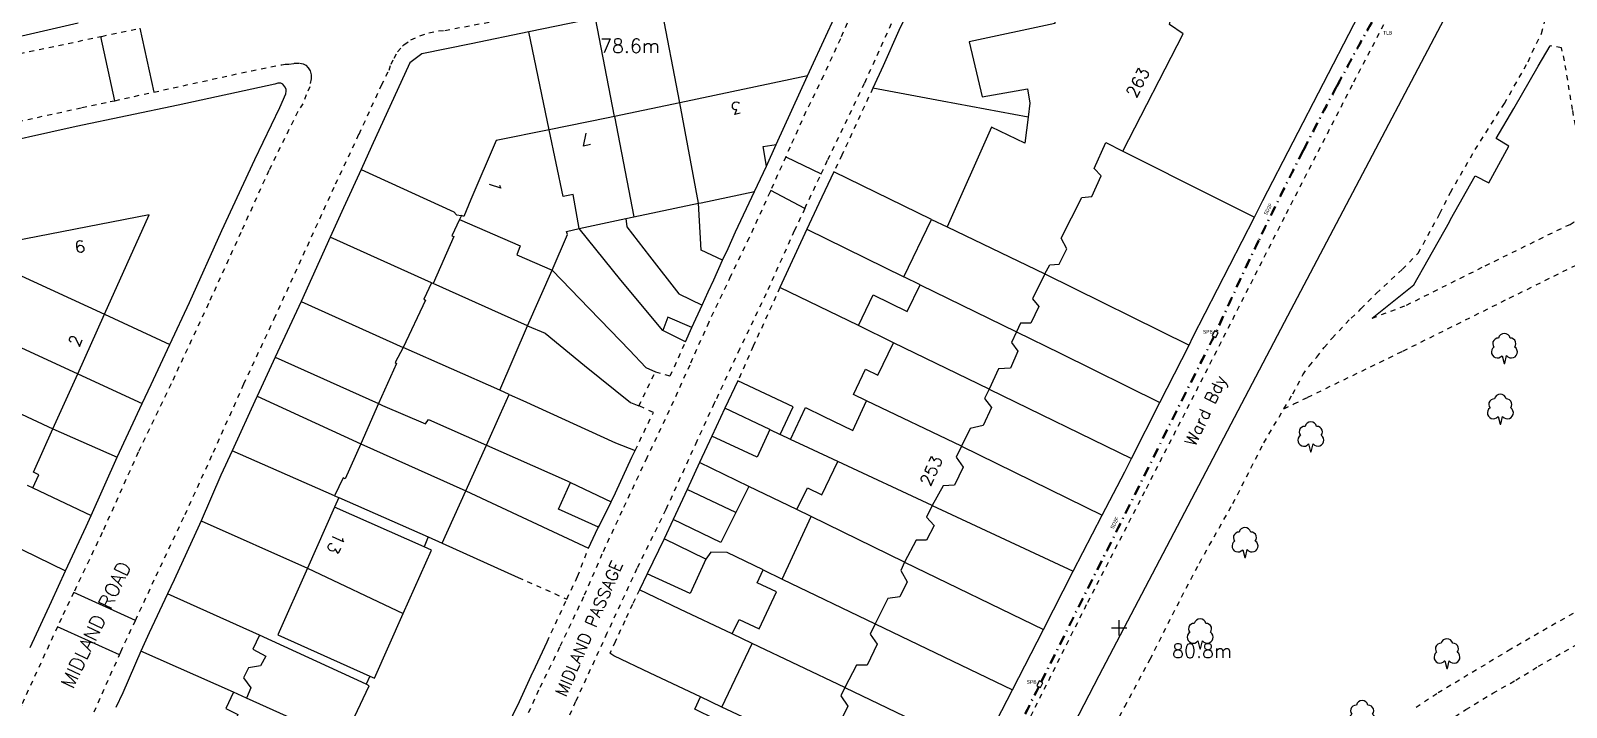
# Model space of a CAD drawing. Extents: x 428500 to 429165, y 435000 to 435500.
# Drawn here: x 428773.7 to 428927.6, y 435340.6 to 435408.4 of the extents above; entities that cross this region are included whole.
import ezdxf

# ---------------------------------------------------------------- set-up
doc = ezdxf.new("R2010")
doc.units = 0
doc.linetypes.add('DASHDOT1', pattern=[2, 1, -0.5, 0, -0.5])
doc.linetypes.add('DASHEDLINE', pattern=[1, 0.5, -0.5])
doc.layers.get('0').update_dxf_attribs({"color": 222})
for name, color, linetype in [('du-EXISTINGTEXT', 181, 'Continuous'), ('du-UTMCBOX', 40, 'Continuous'), ('du-UTMCDUCT-F2', 40, 'DASHDOT1'), ('du-UTMCTEXT', 40, 'Continuous'), ('os_Block', 7, 'Continuous'), ('OS_LINE - Boundary', 8, 'Continuous'), ('OS_LINE - Building Division', 8, 'Continuous'), ('OS_LINE - Building Outline', 7, 'Continuous'), ('OS_LINE - Default', 8, 'Continuous'), ('OS_LINE - Edge', 8, 'DASHEDLINE'), ('OS_LINE - Property Closing', 8, 'DASHEDLINE'), ('OS_LINE - Road Or Track', 8, 'DASHEDLINE'), ('OS_LINE - Traffic Calming', 8, 'Continuous'), ('OS_PT - Spot Height', 8, 'Continuous'), ('OS_PT - Vegetation', 8, 'Continuous'), ('OS_TEXT - Administrative', 4, 'Continuous'), ('OS_TEXT - Building or Structure', 4, 'Continuous'), ('OS_TEXT - Height', 4, 'Continuous'), ('OS_TEXT - Road', 4, 'Continuous')]:
    doc.layers.add(name, color=color, linetype=linetype)
doc.styles.add('AutoTextStyle-2', font='')
doc.styles.get('AutoTextStyle-2').set_extended_font_data('romans-shx')

# ---------------------------------------------------------------- blocks, each defined once
blk = doc.blocks.new('positionedNonconiferousTreeSymbol_#669966')
blk.add_lwpolyline([(-1.074, 0.097), (-1.21, -0.031), (-1.299, -0.194), (-1.334, -0.377), (-1.312, -0.561), (-1.233, -0.73), (-1.106, -0.866), (-0.944, -0.957), (-0.761, -0.993), (-0.576, -0.972), (-0.407, -0.894), (-0.27, -0.768), (-0.269, -0.765), (-0.068, -1.539), (0.012, -1.539), (0.193, -0.756), (0.193, -0.756), (0.329, -0.887), (0.499, -0.969), (0.685, -0.993), (0.87, -0.959), (1.036, -0.869), (1.164, -0.731), (1.244, -0.561), (1.267, -0.374), (1.23, -0.189), (1.138, -0.025), (0.999, 0.102), (1.087, 0.259), (1.119, 0.436), (1.094, 0.615), (1.012, 0.775), (0.883, 0.901), (0.72, 0.979), (0.541, 1), (0.541, 1), (0.464, 1.184), (0.331, 1.331), (0.156, 1.427), (-0.04, 1.461), (-0.236, 1.427), (-0.411, 1.331), (-0.544, 1.184), (-0.621, 1), (-0.801, 0.978), (-0.964, 0.9), (-1.093, 0.773), (-1.175, 0.611), (-1.199, 0.431), (-1.164, 0.254), (-1.074, 0.097)])
blk = doc.blocks.new('spotHeightSymbol_#FF0000')
for points in [[(-0.775, 0), (0.775, 0)], [(0, -0.775), (0, 0.775)]]:
    blk.add_lwpolyline(points)
blk = doc.blocks.new('se2835se')
at = {"layer": 'OS_LINE - Boundary'}
blk.add_lwpolyline([(428715.233, 435000), (428719.674, 435008.665), (428743.487, 435055.655), (428779.682, 435131.22), (428815.718, 435204.722), (428832.863, 435240.282), (428848.739, 435279.652), (428868.741, 435320.451), (428880.806, 435343.787), (428899.38, 435379.188), (428921.605, 435421.416), (428937.268, 435414.537), (428938.062, 435414.06), (428961.345, 435400.778), (428966.055, 435401.784), (428971.029, 435405.699), (428979.231, 435411.52), (428976.6, 435414.85), (428975.54, 435416.16), (428978.13, 435418.08), (428986.08, 435423.98), (428993.201, 435429.142), (429000, 435420.81)], dxfattribs=at)
at = {"layer": 'OS_LINE - Building Division'}
for points in [[(428840.64, 435391.12), (428838.77, 435401.19)], [(428832.2, 435399.8), (428834.15, 435389.75)], [(428828.66, 435388.57), (428828.05, 435392), (428827.05, 435391.8), (428825.67, 435398.48)], [(428816.66, 435389.49), (428822.75, 435386.85), (428822.4, 435385.95), (428825.94, 435384.41)], [(428865.55, 435388.75), (428875.35, 435384.05)], [(428772.29, 435384.03), (428781.07, 435379.99)], [(428823.48, 435378.83), (428814.04, 435383.07)], [(428862.85, 435382.93), (428872.5, 435378.24)], [(428769.63, 435378.05), (428778.39, 435374.01)], [(428820.71, 435372.37), (428811.03, 435376.67)], [(428869.76, 435372.48), (428860.19, 435377.13)], [(428767.017, 435372.629), (428775.9, 435368.5)], [(428808.56, 435371.03), (428808.95, 435370.85), (428813.25, 435369), (428813.55, 435369.45), (428819.37, 435366.88)], [(428847.79, 435368.43), (428843.27, 435370.57)], [(428866.98, 435366.76), (428857.48, 435371.31)], [(428806.76, 435366.99), (428817.3, 435362.28)], [(428864.05, 435360.8), (428854.59, 435365.23)], [(428861.28, 435355.15), (428851.93, 435359.7)], [(428801.42, 435354.54), (428811.03, 435349.98)], [(428849.01, 435353.43), (428858.35, 435348.95)], [(428855.28, 435342.58), (428846.02, 435346.99)], [(428804.98, 435337.15), (428795.3, 435341.51)], [(428852.27, 435336.25), (428842.96, 435340.61)]]:
    blk.add_lwpolyline(points, dxfattribs=at)
at = {"layer": 'OS_LINE - Building Outline'}
for points in [[(428883.15, 435396.35), (428889.2, 435408.1), (428887.85, 435409.05), (428888.05, 435409.95), (428885.95, 435411.2), (428885.35, 435410.4), (428884.3, 435410.75), (428881.3, 435410.15), (428880.8, 435412.55), (428876.05, 435411.6), (428876.35, 435409.15), (428867.75, 435407.3), (428869.05, 435401.8), (428873.6, 435402.6), (428873.85, 435401.15), (428873.68, 435399.76)], [(428851.55, 435403.9), (428838.77, 435401.19)], [(428848.4, 435397), (428851.55, 435403.9)], [(428838.77, 435401.19), (428832.2, 435399.8)], [(428832.2, 435399.8), (428831.4, 435399.65), (428825.67, 435398.48)], [(428873.68, 435399.76), (428873.35, 435397.15), (428870, 435398.75), (428865.55, 435388.75)], [(428825.67, 435398.48), (428820.35, 435397.4), (428817.8, 435391.5), (428817.1, 435389.8), (428816.85, 435389.9)], [(428847.45, 435394.85), (428847.1, 435396.8), (428848.4, 435397)], [(428875.35, 435384.05), (428875.85, 435384.95), (428876.8, 435385), (428877.55, 435386.55), (428877, 435387.6), (428879.05, 435391.7), (428880.05, 435391.8), (428881, 435393.85), (428880.3, 435394.6), (428881.45, 435397.2), (428883.15, 435396.35)], [(428846.25, 435392.3), (428847.45, 435394.85)], [(428840.64, 435391.12), (428840.89, 435391.17), (428846.25, 435392.3)], [(428834.15, 435389.75), (428840.64, 435391.12)], [(428781.07, 435379.99), (428785.55, 435389.95), (428770.6, 435387.05)], [(428816.66, 435389.49), (428815.9, 435387.85), (428816.1, 435387.8), (428814.04, 435383.07)], [(428816.85, 435389.9), (428816.66, 435389.49)], [(428825.94, 435384.41), (428827.5, 435388), (428827.4, 435388.3), (428828.66, 435388.57)], [(428828.66, 435388.57), (428833.35, 435389.58)], [(428833.35, 435389.58), (428834.15, 435389.75)], [(428861.201, 435383.732), (428864, 435389.5)], [(428864, 435389.5), (428865.55, 435388.75)], [(428823.48, 435378.83), (428825.94, 435384.41)], [(428875.35, 435384.05), (428874.1, 435381.55), (428874.75, 435380.75), (428873.95, 435379.1), (428872.9, 435379.1), (428872.5, 435378.24)], [(428813.85, 435383.15), (428813.1, 435381.5), (428813.25, 435381.4), (428811.03, 435376.67)], [(428814.04, 435383.07), (428813.85, 435383.15)], [(428856.65, 435378.85), (428858.15, 435381.95), (428861.55, 435380.25), (428862.85, 435382.93)], [(428862.85, 435382.93), (428861.201, 435383.732)], [(428778.39, 435374.01), (428781.07, 435379.99)], [(428820.71, 435372.37), (428823.48, 435378.83)], [(428860.19, 435377.13), (428856.65, 435378.85)], [(428872.5, 435378.24), (428872, 435377.15), (428872.65, 435376.3), (428871.9, 435374.6), (428870.7, 435374.5), (428869.76, 435372.48)], [(428811.03, 435376.67), (428810.2, 435375.15), (428810.35, 435375.05), (428808.56, 435371.03)], [(428857.48, 435371.31), (428856.15, 435371.95), (428856.751, 435373.2), (428857.368, 435374.483), (428858.601, 435373.88), (428860.19, 435377.13)], [(428775.9, 435368.5), (428778.39, 435374.01)], [(428844.574, 435373.324), (428843.27, 435370.57)], [(428848.815, 435367.944), (428850.12, 435370.698), (428844.574, 435373.324)], [(428819.37, 435366.88), (428820.75, 435369.95), (428821.65, 435371.951)], [(428821.65, 435371.951), (428820.71, 435372.37)], [(428869.76, 435372.48), (428869.3, 435371.55), (428870, 435370.65), (428869.15, 435368.85), (428867.85, 435368.55), (428866.98, 435366.76)], [(428808.56, 435371.03), (428806.76, 435366.99)], [(428849.861, 435367.438), (428851.361, 435370.638), (428853.14, 435369.779), (428856.1, 435368.35), (428857.48, 435371.31)], [(428773.9, 435362.6), (428774.5, 435363.9), (428773.95, 435364.15), (428775.9, 435368.5)], [(428847.79, 435368.43), (428848.815, 435367.944)], [(428854.59, 435365.23), (428851.651, 435366.602), (428849.861, 435367.438)], [(428806.76, 435366.99), (428805.2, 435363.5), (428805, 435363.6), (428804.15, 435361.8)], [(428817.3, 435362.28), (428819.37, 435366.88)], [(428866.98, 435366.76), (428866.45, 435365.65), (428867.15, 435364.65), (428866.3, 435362.85), (428865.15, 435362.8), (428864.05, 435360.8)], [(428850.5, 435360.4), (428851.55, 435362.6), (428853, 435361.9), (428854.59, 435365.23)], [(428773.33, 435362.86), (428773.9, 435362.6)], [(428804.15, 435361.8), (428804.56, 435361.62)], [(428804.56, 435361.62), (428813.52, 435357.66)], [(428814.93, 435357.03), (428817.3, 435362.28)], [(428804.13, 435360.65), (428801.42, 435354.54)], [(428813.11, 435356.68), (428804.13, 435360.65)], [(428849.01, 435353.43), (428851.93, 435359.7)], [(428851.93, 435359.7), (428850.5, 435360.4)], [(428864.05, 435360.8), (428863.5, 435359.65), (428864.25, 435358.8), (428863.5, 435357.35), (428862.45, 435357.35), (428861.28, 435355.15)], [(428811.03, 435349.98), (428813.85, 435356.35), (428813.11, 435356.68)], [(428813.52, 435357.66), (428814.93, 435357.03)], [(428861.28, 435355.15), (428860.9, 435354.3), (428861.55, 435353.15), (428860.8, 435351.65), (428859.6, 435351.5), (428858.35, 435348.95)], [(428801.42, 435354.54), (428798.45, 435347.85), (428807.68, 435343.71)], [(428844, 435347.95), (428844.7, 435349.4), (428846.7, 435348.45), (428848.45, 435352.15), (428846.5, 435353.05), (428847.1, 435354.35)], [(428847.1, 435354.35), (428849.01, 435353.43)], [(428807.68, 435343.71), (428808.15, 435343.5), (428811.03, 435349.98)], [(428858.35, 435348.95), (428857.85, 435347.9), (428858.55, 435346.9), (428857.55, 435344.8), (428856.45, 435344.8), (428855.28, 435342.58)], [(428796.6, 435347.8), (428795.95, 435346.4), (428797.25, 435345.7), (428796.7, 435344.75), (428795.5, 435344.55), (428795, 435343.55), (428795.75, 435342.55), (428795.3, 435341.51)], [(428807.3, 435342.89), (428796.6, 435347.8)], [(428842.96, 435340.61), (428846.02, 435346.99)], [(428846.02, 435346.99), (428844, 435347.95)], [(428804.98, 435337.15), (428807.6, 435342.75), (428807.3, 435342.89)], [(428855.28, 435342.58), (428854.9, 435341.75), (428855.6, 435340.7), (428854.5, 435338.45), (428853.35, 435338.4), (428852.27, 435336.25)], [(428794, 435342.09), (428793.25, 435340.45), (428794.45, 435339.85), (428794.1, 435339.1), (428792.9, 435338.85), (428792.5, 435337.9), (428793.2, 435336.95), (428792.71, 435335.88)], [(428795.3, 435341.51), (428794, 435342.09)], [(428839.94, 435334.28), (428842.3, 435339.4), (428840.25, 435340.4), (428840.82, 435341.62)], [(428842.96, 435340.61), (428840.82, 435341.62)]]:
    blk.add_lwpolyline(points, dxfattribs=at)
at = {"layer": 'OS_LINE - Default'}
for points in [[(428896.35, 435389.73), (428897.2, 435391.4), (428903.3, 435403.15), (428909.35, 435414.95), (428915.45, 435426.8), (428914.3, 435427.4), (428899.15, 435424.15), (428879.9, 435420), (428864.7, 435416.7), (428860.7, 435408.45), (428859.15, 435404.9), (428858.1, 435402.65)], [(428851.55, 435403.9), (428853.6, 435408.3), (428854.9, 435411.1), (428855.45, 435412.2), (428856.1, 435413.55), (428855.6, 435414.25), (428854.8, 435414.85), (428844, 435412.6), (428836.85, 435411.06)], [(428838.77, 435401.19), (428836.85, 435411.06)], [(428771.5, 435407.61), (428778.44, 435409.2)], [(428830.29, 435409.66), (428823.61, 435408.29)], [(428832.2, 435399.8), (428830.29, 435409.66)], [(428823.61, 435408.29), (428817.85, 435407.1), (428812.9, 435406.1), (428811.7, 435405.2), (428807.85, 435396.8), (428806.8, 435394.5)], [(428825.67, 435398.48), (428825.3, 435400.25), (428823.61, 435408.29)], [(428908.15, 435379.6), (428912.35, 435382.95), (428913.78, 435385.48), (428915.9, 435389.25), (428916.03, 435389.48), (428918.5, 435393.85), (428919.85, 435393.15), (428921.85, 435396.85), (428920.6, 435397.6), (428922.36, 435400.63), (428924.82, 435404.86), (428926, 435406.9)], [(428787.62, 435376.94), (428789.6, 435381.15), (428792.85, 435388.4), (428796.15, 435395.5), (428798.65, 435400.7), (428799.25, 435402.1), (428799.3, 435402.35), (428799.3, 435402.55), (428799.15, 435402.8), (428798.95, 435403.05), (428798.75, 435403.15), (428798.45, 435403.15), (428798.15, 435403.05), (428788.45, 435400.95), (428778.25, 435398.8), (428768.33, 435396.62)], [(428873.68, 435399.76), (428865.05, 435401.35), (428858.1, 435402.65)], [(428847.45, 435394.85), (428848.4, 435397)], [(428883.15, 435396.35), (428892.3, 435391.75), (428896.35, 435389.73)], [(428806.8, 435394.5), (428805.05, 435390.65), (428803.71, 435387.72)], [(428806.8, 435394.5), (428816.1, 435390.25), (428816.35, 435389.95), (428816.85, 435389.9)], [(428854.2, 435394.25), (428852.7, 435391.1), (428851.47, 435388.53)], [(428864, 435389.5), (428854.2, 435394.25)], [(428843.04, 435385.4), (428843.59, 435386.58), (428844.35, 435388.25), (428846.25, 435392.3)], [(428843.04, 435385.4), (428840.9, 435386.4), (428840.64, 435391.12)], [(428837.05, 435378.35), (428832.85, 435383.4), (428828.66, 435388.57)], [(428833.35, 435389.58), (428833.45, 435388.75), (428835.7, 435385.8), (428838.65, 435382.05), (428840.98, 435380.89)], [(428889.8, 435376.9), (428890.2, 435377.7), (428896.35, 435389.73)], [(428803.71, 435387.72), (428800.78, 435381.28)], [(428813.85, 435383.15), (428803.71, 435387.72)], [(428851.47, 435388.53), (428848.79, 435382.67)], [(428851.47, 435388.53), (428861.201, 435383.732)], [(428825.94, 435384.41), (428829.65, 435380.55), (428831.8, 435378.35), (428833.7, 435376.4), (428835.35, 435374.65), (428836.3, 435374.2)], [(428840.98, 435380.89), (428841.59, 435382.23), (428842.15, 435383.45), (428843.04, 435385.4)], [(428875.35, 435384.05), (428889.8, 435376.9)], [(428856.65, 435378.85), (428848.79, 435382.67)], [(428800.78, 435381.28), (428799.4, 435378.25), (428798.19, 435375.68)], [(428800.78, 435381.28), (428811.03, 435376.67)], [(428839.95, 435378.65), (428840.98, 435380.89)], [(428781.07, 435379.99), (428787.62, 435376.94)], [(428839.95, 435378.65), (428837.55, 435379.7), (428837.05, 435378.35)], [(428823.48, 435378.83), (428825.25, 435378.1), (428829.2, 435374.85), (428833.8, 435371.15), (428834.65, 435370.8)], [(428839.32, 435377.24), (428837.05, 435378.35)], [(428839.32, 435377.24), (428839.95, 435378.65)], [(428872.5, 435378.24), (428876.9, 435376.1), (428886.87, 435371.14)], [(428784.86, 435371.04), (428785.75, 435372.95), (428787.62, 435376.94)], [(428886.87, 435371.14), (428889.8, 435376.9)], [(428798.19, 435375.68), (428796.37, 435371.79)], [(428798.19, 435375.68), (428808.56, 435371.03)], [(428778.39, 435374.01), (428784.86, 435371.04)], [(428796.37, 435371.79), (428796.3, 435371.65), (428793.87, 435366.31)], [(428796.37, 435371.79), (428806.76, 435366.99)], [(428821.65, 435371.951), (428823, 435371.35), (428832.3, 435367.1), (428834.28, 435366.33)], [(428869.76, 435372.48), (428884.02, 435365.52)], [(428782.35, 435365.65), (428784.86, 435371.04)], [(428843.27, 435370.57), (428841.97, 435367.77)], [(428884.02, 435365.52), (428886.87, 435371.14)], [(428775.9, 435368.5), (428782.35, 435365.65)], [(428841.97, 435367.77), (428840.74, 435365.11)], [(428847.79, 435368.43), (428846.5, 435365.65), (428841.97, 435367.77)], [(428849.861, 435367.438), (428848.815, 435367.944)], [(428779.74, 435359.8), (428782.35, 435365.65)], [(428793.87, 435366.31), (428792.75, 435363.85), (428790.77, 435359.29)], [(428804.15, 435361.8), (428793.87, 435366.31)], [(428819.37, 435366.88), (428822.25, 435365.6), (428827.45, 435363.3), (428827.81, 435363.13)], [(428831.86, 435361.19), (428832.3, 435362.1), (428833.95, 435365.65), (428834.28, 435366.33)], [(428866.98, 435366.76), (428881.1, 435359.85)], [(428881.1, 435359.85), (428883.35, 435364.2), (428884.02, 435365.52)], [(428840.74, 435365.11), (428839.49, 435362.41)], [(428845.68, 435362.71), (428840.74, 435365.11)], [(428773.9, 435362.6), (428779.74, 435359.8)], [(428830.61, 435358.65), (428826.6, 435360.45), (428827.81, 435363.13)], [(428827.81, 435363.13), (428831.86, 435361.19)], [(428839.49, 435362.41), (428838.1, 435359.4)], [(428844.37, 435360.11), (428839.49, 435362.41)], [(428845.68, 435362.71), (428844.37, 435360.11)], [(428850.5, 435360.4), (428845.68, 435362.71)], [(428804.56, 435361.62), (428804.13, 435360.65)], [(428817.3, 435362.28), (428829.6, 435356.55)], [(428830.61, 435358.65), (428830.7, 435358.8), (428831.86, 435361.19)], [(428777.18, 435354.26), (428779.25, 435358.7), (428779.74, 435359.8)], [(428838.1, 435359.4), (428837.17, 435357.47)], [(428844.37, 435360.11), (428842.85, 435357.1), (428838.1, 435359.4)], [(428864.05, 435360.8), (428878.2, 435354.22)], [(428878.2, 435354.22), (428881.1, 435359.85)], [(428790.77, 435359.29), (428790.6, 435358.9), (428788.05, 435353.35), (428787.39, 435351.95)], [(428790.77, 435359.29), (428801.42, 435354.54)], [(428829.6, 435356.55), (428830.55, 435358.55), (428830.61, 435358.65)], [(428771.41, 435357.07), (428777.18, 435354.26)], [(428813.52, 435357.66), (428813.11, 435356.68)], [(428814.93, 435357.03), (428822.546, 435353.602)], [(428837.17, 435357.47), (428835.49, 435353.98)], [(428841.35, 435355.45), (428837.17, 435357.47)], [(428841.35, 435355.45), (428839.8, 435352), (428835.49, 435353.98)], [(428847.1, 435354.35), (428843.5, 435356.1), (428841.85, 435356.15), (428841.35, 435355.45)], [(428861.28, 435355.15), (428875.21, 435348.4)], [(428773.62, 435346.57), (428775.75, 435351.2), (428777.18, 435354.26)], [(428835.49, 435353.98), (428834.7, 435352.35)], [(428875.21, 435348.4), (428878.2, 435354.22)], [(428787.39, 435351.95), (428785.55, 435348.05), (428784.73, 435346.2)], [(428796.6, 435347.8), (428787.39, 435351.95)], [(428844, 435347.95), (428838.74, 435350.42), (428834.7, 435352.35)], [(428858.35, 435348.95), (428872.1, 435342.35)], [(428818.14, 435331.23), (428818.9, 435332.87), (428820.77, 435337.04), (428820.806, 435337.12), (428822.15, 435340.1), (428822.5, 435340.8), (428824.03, 435344.09), (428824.056, 435344.146), (428825.45, 435347.15)], [(428872.1, 435342.35), (428875.21, 435348.4)], [(428784.73, 435346.2), (428782.9, 435342.05), (428782.22, 435340.56)], [(428794, 435342.09), (428784.73, 435346.2)], [(428840.82, 435341.62), (428835.78, 435344.02), (428832.15, 435345.75), (428831.75, 435346)], [(428807.68, 435343.71), (428807.3, 435342.89)], [(428855.28, 435342.58), (428868.86, 435336.05)], [(428868.86, 435336.05), (428872.1, 435342.35)]]:
    blk.add_lwpolyline(points, dxfattribs=at)
at = {"layer": 'OS_LINE - Edge'}
for points in [[(428908.15, 435379.6), (428911.6, 435380.9), (428919.5, 435384.85), (428927.75, 435388.9), (428928, 435389), (428928.5, 435389.3), (428929, 435389.75), (428929.3, 435390.05), (428929.55, 435390.45), (428929.65, 435390.75), (428929.75, 435391.1), (428929.75, 435391.55), (428929.7, 435392.65), (428929.1, 435396), (428928.25, 435400.5), (428927.45, 435405.4), (428927.15, 435406.7)], [(428927.15, 435406.7), (428926, 435406.9)], [(428858.1, 435402.65), (428855, 435395.95), (428854.2, 435394.25)], [(428901.713, 435371.671), (428911.25, 435376.3), (428921.9, 435381.6), (428930.4, 435385.8), (428931.15, 435386.25), (428931.65, 435386.4), (428932, 435386.45), (428932.3, 435386.4), (428932.55, 435386.3), (428932.8, 435386.15), (428933, 435385.95), (428933.2, 435385.7), (428933.55, 435385.08), (428934.38, 435379.85)], [(428848.79, 435382.67), (428846.11, 435376.78), (428844.574, 435373.324)], [(428836.3, 435374.2), (428837.8, 435373.8), (428839.32, 435377.24)], [(428834.65, 435370.8), (428836.3, 435374.2)], [(428899.32, 435370.51), (428900.317, 435370.994), (428901.713, 435371.671)], [(428834.28, 435366.33), (428836.1, 435370.15), (428834.65, 435370.8)], [(428930.9, 435351.5), (428922.05, 435346.4), (428914.65, 435341.95), (428912.55, 435340.55)], [(428827.43, 435351.43), (428828.5, 435353.7), (428829.6, 435356.55)], [(428834.7, 435352.35), (428834, 435350.9), (428833.24, 435349.25), (428832.28, 435347.16), (428831.75, 435346)], [(428825.45, 435347.15), (428827.43, 435351.43)], [(428888.131, 435304.334), (428889.7, 435307.5), (428890.6, 435309.4), (428891.6, 435311.3), (428892.6, 435312.95), (428893.6, 435314.55), (428894.55, 435316.15), (428895.45, 435317.7), (428896.9, 435319.95), (428899.75, 435323.9), (428901.15, 435325.6), (428902.85, 435327.45), (428904.5, 435329.3), (428906.05, 435330.95), (428907.6, 435332.55), (428909.4, 435334.25), (428911.3, 435335.9), (428913, 435337.25), (428914.8, 435338.55), (428917.55, 435340.35), (428920.25, 435342), (428922.55, 435343.3), (428924.85, 435344.7), (428929.7, 435347.45)]]:
    blk.add_lwpolyline(points, dxfattribs=at)
at = {"layer": 'OS_LINE - Property Closing'}
blk.add_lwpolyline([(428822.546, 435353.602), (428827.43, 435351.43)], dxfattribs=at)
at = {"layer": 'OS_LINE - Road Or Track'}
for points in [[(428917.15, 435424.1), (428906.15, 435402.95), (428899.35, 435389.7), (428892.55, 435376.3), (428885.35, 435362.2), (428879.5, 435350.85), (428873.4, 435338.65)], [(428852.93, 435394.08), (428853.6, 435395.5), (428857.3, 435403.2), (428860.3, 435409.85), (428862.9, 435415.45), (428863.3, 435416.1), (428863.6, 435416.75), (428863.9, 435417.3), (428864.2, 435417.8), (428864.7, 435418.3), (428864.95, 435418.47)], [(428857.3, 435416.55), (428857.5, 435416.25), (428857.7, 435415.9), (428857.85, 435415.6), (428857.95, 435415.1), (428857.95, 435414.6), (428856.35, 435411), (428854.85, 435407.6), (428853.15, 435403.9), (428851.4, 435400.3), (428849.8, 435396.75), (428849.37, 435395.78)], [(428899.32, 435370.51), (428900.2, 435372), (428901.2, 435373.9), (428901.85, 435374.8), (428902.6, 435375.7), (428903.35, 435376.65), (428904.15, 435377.6), (428906.05, 435379.6), (428906.86, 435380.33), (428907.03, 435380.53), (428908.6, 435382.1), (428911.2, 435384.5), (428912.78, 435386.12), (428914.85, 435389.9), (428914.95, 435390.1), (428916, 435392.2), (428918.5, 435396.5), (428921.42, 435401.13), (428923.8, 435405.3), (428924.2, 435406.25), (428925.15, 435408.15), (428925.65, 435410.1)], [(428810.95, 435406.85), (428811.1, 435407), (428811.8, 435407.5), (428812.7, 435407.9), (428813.6, 435408.2), (428814.55, 435408.4), (428815.2, 435408.45), (428820.55, 435409.45), (428831.3, 435411.65), (428835.05, 435412.49)], [(428780.71, 435407.83), (428780.8, 435407.85), (428784.63, 435408.67)], [(428763.55, 435404.19), (428770.6, 435405.7), (428780.71, 435407.83)], [(428784.17, 435349.29), (428786.25, 435353.75), (428789.15, 435359.9), (428792, 435366.15), (428795.05, 435373), (428798.1, 435379.55), (428804.25, 435393.05), (428806.6, 435398.05), (428808.85, 435402.95), (428809.6, 435404.45), (428809.8, 435405.05), (428810.1, 435405.65), (428810.45, 435406.3), (428810.95, 435406.85)], [(428801.5, 435404.7), (428801.7, 435404.4), (428801.8, 435404), (428801.8, 435403.6), (428801.65, 435402.8), (428801.3, 435402), (428800.95, 435401.1), (428800.45, 435400.3), (428797.55, 435394.4), (428794.75, 435388.2), (428791.5, 435381.05), (428787.75, 435373), (428784.45, 435366.15), (428780.85, 435358.1), (428777.99, 435352.1)], [(428786.02, 435402.26), (428795.8, 435404.4), (428798.85, 435405), (428799.2, 435405.05), (428799.55, 435405.05), (428800.1, 435405.15), (428800.65, 435405.15), (428801, 435405.1), (428801.25, 435404.95), (428801.5, 435404.7)], [(428764.9, 435397.3), (428765.35, 435397.65), (428765.85, 435397.9), (428766.5, 435398.1), (428766.7, 435398.1), (428772.4, 435399.3), (428778.8, 435400.7), (428781.65, 435401.31), (428781.85, 435401.34), (428782.11, 435401.4)], [(428782.11, 435401.4), (428786.02, 435402.26)], [(428849.37, 435395.78), (428847.87, 435392.4)], [(428851.29, 435390.59), (428852.93, 435394.08)], [(428847.87, 435392.4), (428847.8, 435392.25), (428845.7, 435387.65), (428843.85, 435383.8), (428841.65, 435379.2), (428839.75, 435374.9), (428837.7, 435370.35), (428835.45, 435365.6), (428832.95, 435360.25), (428830.95, 435355.95), (428829.1, 435351.65), (428826.7, 435346.6), (428824.6, 435342.3), (428822.6, 435337.9), (428820.6, 435333.6), (428818.1, 435328.05), (428816.15, 435323.75), (428813.95, 435319.2), (428812, 435314.95), (428810.92, 435312.54)], [(428851.29, 435390.59), (428850.23, 435388.35), (428847.4, 435382.05), (428844.75, 435376.5), (428842.31, 435371.29), (428842.19, 435371.06), (428840.45, 435367.25), (428837.35, 435360.4), (428834.45, 435354.5), (428831.45, 435348), (428828.3, 435341.15), (428825.6, 435335.2), (428822.05, 435327.75), (428818.9, 435320.7), (428815.85, 435314.05), (428814.44, 435310.94)], [(428849.4, 435270.32), (428849.95, 435271.55), (428852.45, 435277.25), (428855.1, 435282.7), (428857.85, 435288.55), (428861.55, 435296.5), (428864.7, 435302.75), (428867.9, 435309.4), (428871, 435315.9), (428874.85, 435323.7), (428877.35, 435328.75), (428880.05, 435334.35), (428883.35, 435340.65), (428885.9, 435345.4), (428888.6, 435350.75), (428890.85, 435355.05), (428894.2, 435361), (428897.3, 435367.1), (428899.32, 435370.51)], [(428777.99, 435352.1), (428776.75, 435349.5), (428776.36, 435348.66)], [(428776.36, 435348.66), (428772.75, 435340.8), (428769.6, 435333.7), (428767.7, 435329.8), (428767.55, 435329.5), (428767.35, 435329.2), (428766.75, 435328.5)], [(428782.57, 435345.85), (428782.7, 435346.15), (428784.17, 435349.29)], [(428773.37, 435325.52), (428773.45, 435325.7), (428776.5, 435332.5), (428779.65, 435339.2), (428782.57, 435345.85)]]:
    blk.add_lwpolyline(points, dxfattribs=at)
at = {"layer": 'OS_LINE - Traffic Calming'}
for points in [[(428784.63, 435408.67), (428786.02, 435402.26)], [(428782.11, 435401.4), (428780.71, 435407.83)], [(428849.37, 435395.78), (428852.93, 435394.08)], [(428851.29, 435390.59), (428847.87, 435392.4)], [(428784.17, 435349.29), (428777.99, 435352.1)], [(428782.57, 435345.85), (428776.36, 435348.66)]]:
    blk.add_lwpolyline(points, dxfattribs=at)
at = {"layer": 'OS_PT - Spot Height'}
blk.add_blockref('spotHeightSymbol_#FF0000', (428882.8, 435348.55), dxfattribs=at)
at = {"layer": 'OS_PT - Vegetation'}
for p in [(428921.45, 435376.6), (428921.05, 435370.5), (428902.05, 435367.75), (428895.45, 435357.15), (428890.95, 435348), (428915.7, 435346), (428907.2, 435339.8)]:
    blk.add_blockref('positionedNonconiferousTreeSymbol_#669966', p, dxfattribs=at)
at = {"layer": 'OS_TEXT - Administrative', "insert": (428890.04, 435366.83), "char_height": 1.2, "attachment_point": 4, "rotation": 65, "style": 'AutoTextStyle-2'}
blk.add_mtext('Ward\\~Bdy', dxfattribs=at)
at = {"layer": 'OS_TEXT - Building or Structure', "char_height": 1.2, "attachment_point": 8, "style": 'AutoTextStyle-2'}
for s, insert, rotation in [('263', (428885.2, 435402.95), 62.5), ('3', (428844.3, 435401.25), 192.7), ('7', (428829.2, 435398.1), 192.7), ('1', (428819.7, 435393.05), 251.6), ('9', (428778.5, 435387.35), 190.4), ('2', (428778.7, 435377.1), 66.2), ('253', (428864.5, 435364.05), 65), ('13', (428803.75, 435357.25), 245.5)]:
    blk.add_mtext(s, dxfattribs=dict(at, insert=insert, rotation=rotation))
at = {"layer": 'OS_TEXT - Height', "char_height": 1.4, "style": 'AutoTextStyle-2'}
for s, insert, attachment_point in [('78.6m', (428836.75, 435406.2), 9), ('80.8m', (428888.1, 435346.95), 1)]:
    blk.add_mtext(s, dxfattribs=dict(at, insert=insert, attachment_point=attachment_point))
at = {"layer": 'OS_TEXT - Road', "attachment_point": 5, "style": 'AutoTextStyle-2'}
for s, insert, char_height, rotation in [('MIDLAND\\~ROAD', (428780.2, 435348.85), 1.4, 64.6), ('MIDLAND\\~PASSAGE', (428829.65, 435348.5), 1.2, 66.7)]:
    blk.add_mtext(s, dxfattribs=dict(at, insert=insert, char_height=char_height, rotation=rotation))
blk = doc.blocks.new('SPB')
at = {"flags": 128}
blk.add_lwpolyline([(-0.275, 0.2), (-0.275, -0.2), (0.275, -0.2), (0.275, 0.2)], close=True, dxfattribs=at)

msp = doc.modelspace()

# ---------------------------------------------------------------- linework, layer by layer
at = {"layer": 'du-UTMCDUCT-F2'}
for points in [[(428892.48, 435378.27, -0.006213), (428896.73, 435387.4, -0.006213), (428901.2, 435396.43, -0.004499), (428904.58, 435402.9, -0.004499), (428908.08, 435409.3)], [(428892.58, 435378.23, -0.006213), (428896.82, 435387.36, -0.006213), (428901.29, 435396.39, -0.004499), (428904.67, 435402.85, -0.004499), (428908.16, 435409.25, -0.004499)]]:
    msp.add_lwpolyline(points, format="xyb", dxfattribs=at)
for points in [[(428874.94, 435343.14), (428892.25, 435377.77)], [(428875.03, 435343.1), (428892.34, 435377.72)], [(428857.39, 435308.02), (428874.7, 435342.65)], [(428857.48, 435307.97), (428874.79, 435342.6)]]:
    msp.add_lwpolyline(points, dxfattribs=at)

# ---------------------------------------------------------------- block references
at = {"layer": 'du-UTMCBOX', "color": 0, "zscale": 1.000000999999999}
for p, rotation in [((428892.42, 435377.99), 64.48782501091686), ((428874.84, 435342.89), 63.37501831399698)]:
    msp.add_blockref('SPB', p, dxfattribs=dict(at, rotation=rotation))
at = {"layer": 'os_Block'}
msp.add_blockref('se2835se', (0, 0), dxfattribs=at)

# ---------------------------------------------------------------- texts
at = {"layer": 'du-EXISTINGTEXT'}
msp.add_text('TLB', height=0.36, rotation=0.3558, dxfattribs=at).set_placement((428909.26, 435408.03))
at = {"layer": 'du-UTMCTEXT'}
for rotation, p in [(63.326, (428897.6, 435389.88)), (63.4474, (428882.22, 435358.42))]:
    msp.add_text('SD2F', height=0.36, rotation=rotation, dxfattribs=at).set_placement(p)
for p in [(428891.19, 435378.05), (428873.53, 435342.94)]:
    msp.add_text('SPB', height=0.36, dxfattribs=at).set_placement(p)

doc.saveas('drawing.dxf')
